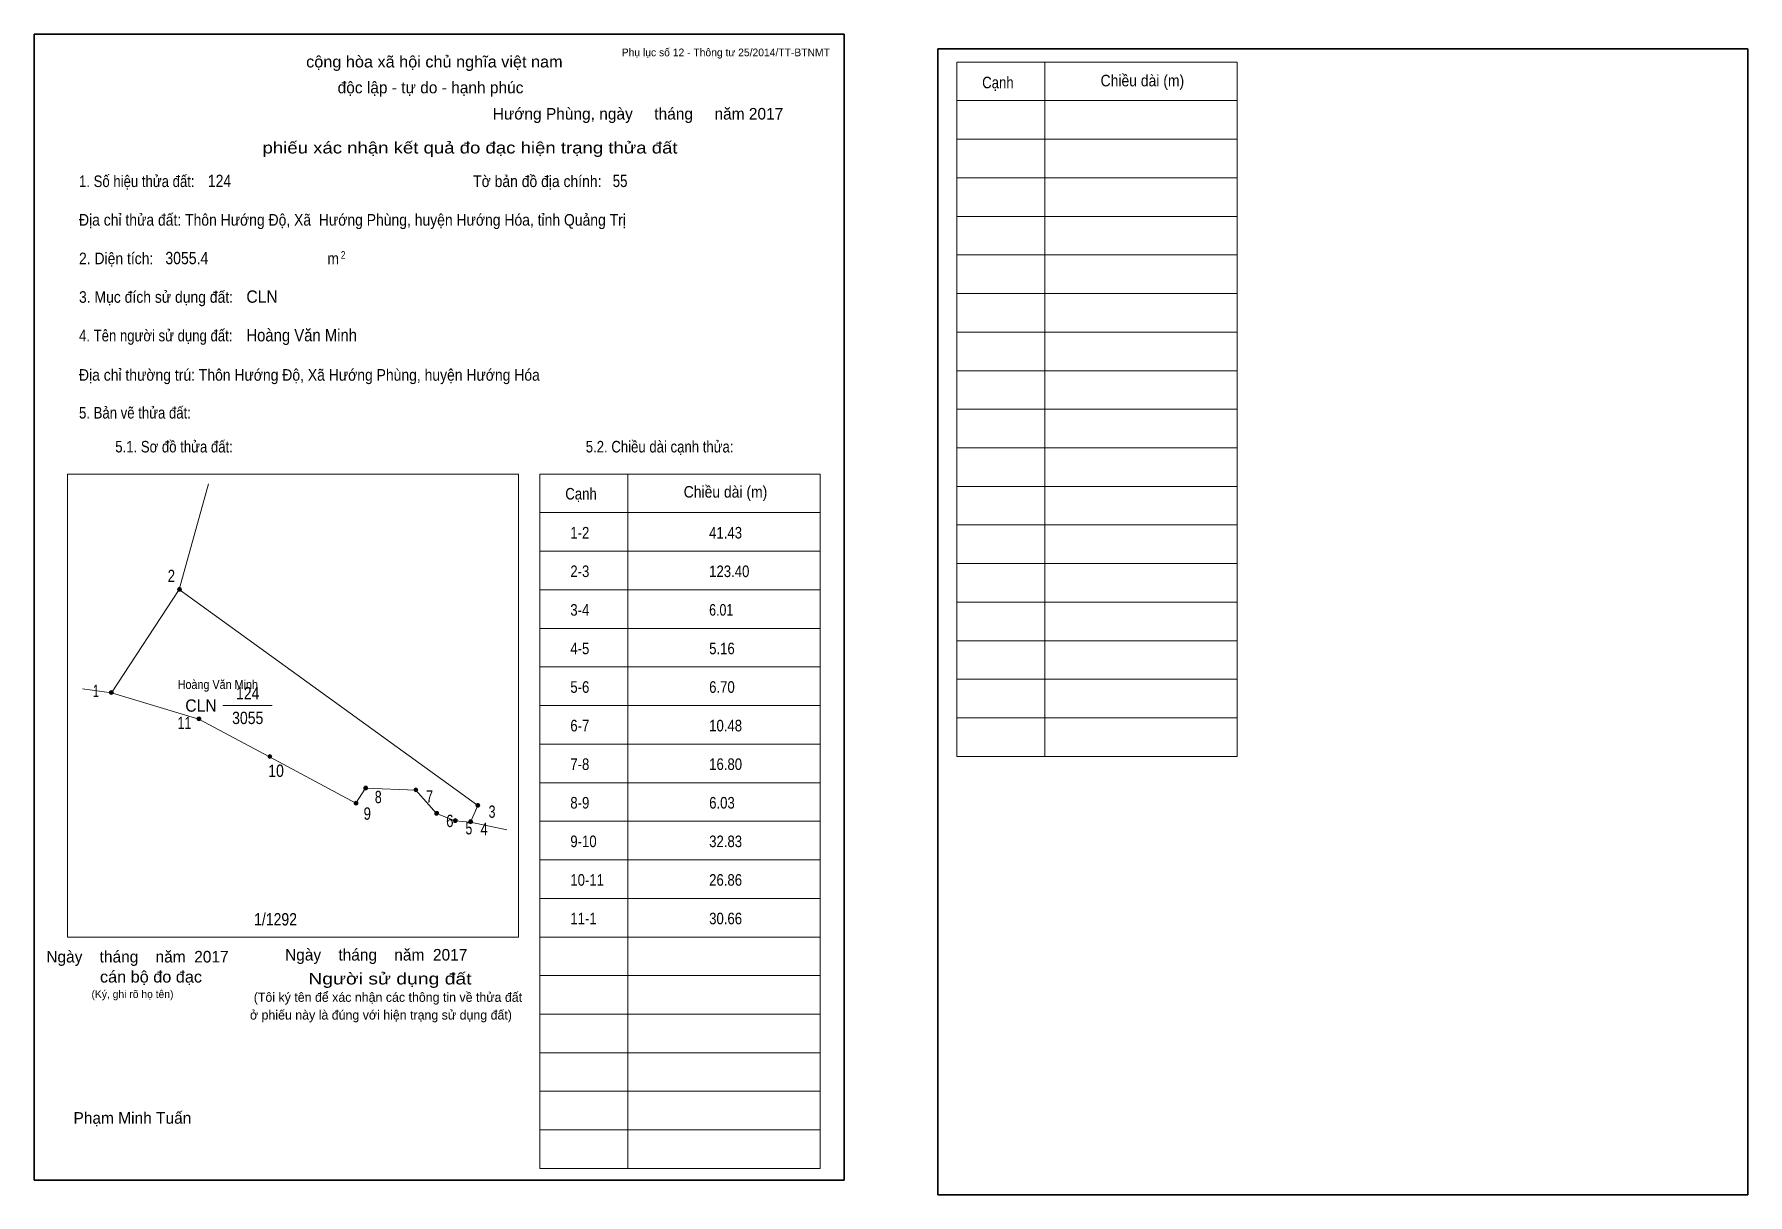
# Model space of a CAD drawing. Header units: centimetres. Extents: x 0 to 44.4, y -0.4 to 29.7.
import ezdxf
from ezdxf.enums import TextEntityAlignment as Align

# ---------------------------------------------------------------- set-up
doc = ezdxf.new("R2010")
doc.units = ezdxf.units.CM
doc.header["$LTSCALE"] = 0.12
for name, color, linetype in [('2', 7, 'Continuous'), ('30', 7, 'Continuous'), ('34', 7, 'Continuous')]:
    doc.layers.add(name, color=color, linetype=linetype)
for name, color, linetype, lineweight in [('32', 7, 'Continuous', 13), ('33', 7, 'Continuous', 13), ('6', 7, 'Continuous', 13), ('63', 7, 'Continuous', 13)]:
    doc.layers.add(name, color=color, linetype=linetype, lineweight=lineweight)

msp = doc.modelspace()

# ---------------------------------------------------------------- hatches: boundary and pattern name
at = {"layer": '32'}
for points in [[(3.8162, 15.3132, 1), (3.7162, 15.3132, 1)], [(2.0504, 12.6374, 1), (1.9504, 12.6374, 1)], [(4.3231, 11.9564, 1), (4.2231, 11.9564, 1)], [(6.157, 10.9791, 1), (6.057, 10.9791, 1)], [(8.3909, 9.7697, 1), (8.2909, 9.7697, 1)], [(8.6455, 10.1604, 1), (8.5455, 10.1604, 1)], [(9.9447, 10.1148, 1), (9.8447, 10.1148, 1)], [(10.4825, 9.5073, 1), (10.3825, 9.5073, 1)], [(10.9654, 9.3185, 1), (10.8654, 9.3185, 1)], [(11.3631, 9.2876, 1), (11.2631, 9.2876, 1)], [(11.5504, 9.7132, 1), (11.4504, 9.7132, 1)]]:
    msp.add_hatch(color=256, dxfattribs=at).paths.add_polyline_path(points)

# ---------------------------------------------------------------- linework, layer by layer
for centre in [(3.7662, 15.3132), (2.0004, 12.6374), (4.2731, 11.9564), (6.107, 10.9791), (8.3409, 9.7697), (8.5955, 10.1604), (9.8947, 10.1148), (10.4325, 9.5073), (10.9154, 9.3185), (11.3131, 9.2876), (11.5004, 9.7132)]:
    msp.add_circle(centre, 0.05, dxfattribs=at)
at = {"layer": '33'}
msp.add_line((4.89, 12.3), (6.17, 12.3), dxfattribs=at)
at = {"layer": '6'}
for p, q in [((3.76, 15.31), (4.52, 18.05)), ((2, 12.63), (3.76, 15.31)), ((1.25, 12.73), (2, 12.63)), ((10.91, 9.31), (11.31, 9.28)), ((11.31, 9.28), (12.25, 9.08))]:
    msp.add_line(p, q, dxfattribs=at)
for points in [[(11.31, 9.28), (11.5, 9.71), (3.76, 15.31)], [(2, 12.63), (4.27, 11.95), (6.1, 10.97), (8.34, 9.77), (8.59, 10.16), (9.89, 10.11), (10.43, 9.5), (10.91, 9.31)]]:
    msp.add_lwpolyline(points, dxfattribs=at)
at = {"layer": '63'}
for p, q in [((23.92, 28.98), (31.19, 28.98)), ((23.92, 10.98), (23.92, 28.98)), ((26.2, 10.98), (26.2, 28.98)), ((31.19, 10.98), (31.19, 28.98)), ((23.92, 27.98), (31.19, 27.98)), ((23.92, 26.98), (31.19, 26.98)), ((23.92, 25.98), (31.19, 25.98)), ((23.92, 24.98), (31.19, 24.98)), ((23.92, 23.98), (31.19, 23.98)), ((23.92, 22.98), (31.19, 22.98)), ((23.92, 21.98), (31.19, 21.98)), ((23.92, 20.98), (31.19, 20.98)), ((23.92, 19.98), (31.19, 19.98)), ((23.92, 18.98), (31.19, 18.98)), ((0.86, 18.3), (12.56, 18.3)), ((0.86, 6.3), (0.86, 18.3)), ((12.56, 6.3), (12.56, 18.3)), ((13.11, 18.3), (20.38, 18.3)), ((13.11, 0.3), (13.11, 18.3)), ((15.39, 0.3), (15.39, 18.3)), ((20.38, 0.3), (20.38, 18.3)), ((23.92, 17.98), (31.19, 17.98)), ((13.11, 17.3), (20.38, 17.3)), ((23.92, 16.98), (31.19, 16.98)), ((13.11, 16.3), (20.38, 16.3)), ((23.92, 15.98), (31.19, 15.98)), ((13.11, 15.3), (20.38, 15.3)), ((23.92, 14.98), (31.19, 14.98)), ((13.11, 14.3), (20.38, 14.3)), ((23.92, 13.98), (31.19, 13.98)), ((13.11, 13.3), (20.38, 13.3)), ((23.92, 12.98), (31.19, 12.98)), ((13.11, 12.3), (20.38, 12.3)), ((23.92, 11.98), (31.19, 11.98)), ((13.11, 11.3), (20.38, 11.3)), ((23.92, 10.98), (31.19, 10.98)), ((13.11, 10.3), (20.38, 10.3)), ((13.11, 9.3), (20.38, 9.3)), ((13.11, 8.3), (20.38, 8.3)), ((13.11, 7.3), (20.38, 7.3)), ((0.86, 6.3), (12.56, 6.3)), ((13.11, 6.3), (20.38, 6.3)), ((13.11, 5.3), (20.38, 5.3)), ((13.11, 4.3), (20.38, 4.3)), ((13.11, 3.3), (20.38, 3.3)), ((13.11, 2.3), (20.38, 2.3)), ((13.11, 1.3), (20.38, 1.3)), ((13.11, 0.3), (20.38, 0.3))]:
    msp.add_line(p, q, dxfattribs=at)
at = {"layer": '63', "lineweight": 35}
for points in [[(0, 0), (0, 29.7), (21, 29.7), (21, 0)], [(23.43, -0.38), (23.43, 29.32), (44.43, 29.32), (44.43, -0.38)]]:
    msp.add_lwpolyline(points, close=True, dxfattribs=at)

# ---------------------------------------------------------------- texts
at = {"layer": '2', "width": 0.9}
msp.add_text('Hoàng Văn Minh', height=0.2321, dxfattribs=at).set_placement((4.76, 12.73), align=Align.CENTER)
at = {"layer": '30'}
for s, height, width, p in [('1-2', 0.3, 0.85, (13.9, 16.63)), ('41.43', 0.3, 0.85, (17.5, 16.63)), ('2-3', 0.3, 0.85, (13.9, 15.63)), ('123.40', 0.3, 0.85, (17.5, 15.63)), ('3-4', 0.3, 0.85, (13.9, 14.63)), ('6.01', 0.3, 0.8, (17.5, 14.63)), ('4-5', 0.3, 0.85, (13.9, 13.63)), ('5.16', 0.3, 0.85, (17.5, 13.63)), ('5-6', 0.3, 0.85, (13.9, 12.63)), ('6.70', 0.3, 0.85, (17.5, 12.63)), ('6-7', 0.3, 0.85, (13.9, 11.63)), ('10.48', 0.3, 0.85, (17.5, 11.63)), ('7-8', 0.3, 0.85, (13.9, 10.63)), ('16.80', 0.3, 0.85, (17.5, 10.63)), ('8-9', 0.3, 0.85, (13.9, 9.63)), ('6.03', 0.3, 0.85, (17.5, 9.63)), ('9-10', 0.3, 0.85, (13.9, 8.63)), ('32.83', 0.3, 0.85, (17.5, 8.63)), ('10-11', 0.3, 0.85, (13.9, 7.63)), ('26.86', 0.3, 0.85, (17.5, 7.63)), ('1/1292', 0.32, 0.85, (5.7, 6.6)), ('11-1', 0.3, 0.85, (13.9, 6.63)), ('30.66', 0.3, 0.85, (17.5, 6.63))]:
    msp.add_text(s, height=height, dxfattribs=dict(at, width=width)).set_placement(p)
at = {"layer": '32'}
for s, width, p in [('2', 0.8, (3.555, 15.5)), ('1', 0.65, (1.6, 12.52)), ('11', 0.75, (3.895, 11.69)), ('10', 0.85, (6.27, 10.45)), ('8', 0.75, (8.92, 9.77)), ('7', 0.75, (10.25, 9.78)), ('9', 0.8, (8.635, 9.34)), ('6', 0.8, (10.775, 9.15)), ('3', 0.75, (11.87, 9.39)), ('5', 0.75, (11.27, 8.96)), ('4', 0.8, (11.665, 8.94))]:
    msp.add_text(s, height=0.32, dxfattribs=dict(at, width=width)).set_placement(p, align=Align.CENTER)
at = {"layer": '33', "width": 0.95}
msp.add_text('CLN', height=0.32, dxfattribs=at).set_placement((4.73, 12.14), align=Align.RIGHT)
at = {"layer": '33', "width": 0.85}
for s, p in [('124', (5.535, 12.46)), ('3055', (5.535, 11.82))]:
    msp.add_text(s, height=0.32, dxfattribs=at).set_placement(p, align=Align.CENTER)
at = {"layer": '34'}
for s, width, p in [('124', 0.85, (4.5, 25.74)), ('55', 0.8, (15, 25.74)), ('3055.4', 0.85, (3.4, 23.74)), ('CLN', 0.95, (5.5, 22.74)), ('Hoàng Văn Minh', 0.9, (5.5, 21.74))]:
    msp.add_text(s, height=0.32, dxfattribs=dict(at, width=width)).set_placement(p)
at = {"layer": '63'}
for s, height, p in [('Phụ lục số 12 - Thông tư 25/2014/TT-BTNMT', 0.2, (20.63, 29.13)), ('Ngày    tháng    năm  2017', 0.3, (5.04, 5.64)), ('Ngày    tháng    năm  2017', 0.3, (11.23, 5.69)), ('(Ký, ghi rõ họ tên)', 0.2, (3.61, 4.72))]:
    msp.add_text(s, height=height, dxfattribs=at).set_placement(p, align=Align.RIGHT)
at = {"layer": '63', "width": 1.05}
msp.add_text('cộng hòa xã hội chủ nghĩa việt nam', height=0.3, dxfattribs=at).set_placement((10.375, 28.84), align=Align.CENTER)
at = {"layer": '63'}
for s, height, p in [('độc lập - tự do - hạnh phúc', 0.3, (10.275, 28.17)), ('Hướng Phùng, ngày     tháng     năm 2017', 0.3, (15.655, 27.49)), ('(Tôi ký tên để xác nhận các thông tin về thửa đất ', 0.24, (9.215, 4.62)), ('ở phiếu này là đúng với hiện trạng sử dụng đất)', 0.24, (8.99, 4.16)), ('Phạm Minh Tuấn', 0.3, (2.545, 1.46))]:
    msp.add_text(s, height=height, dxfattribs=at).set_placement(p, align=Align.CENTER)
for s, height, width, p in [('Cạnh', 0.3, 0.85, (24.58, 28.3)), ('Chiều dài (m)', 0.3, 0.9, (27.65, 28.35)), ('1. Số hiệu thửa đất:', 0.3, 0.85, (1.16, 25.74)), ('Tờ bản đồ địa chính:', 0.3, 0.9, (11.38, 25.74)), ('Địa chỉ thửa đất: Thôn Hướng Độ, Xã  Hướng Phùng, huyện Hướng Hóa, tỉnh Quảng Trị', 0.3, 0.9, (1.16, 24.74)), ('2. Diện tích:', 0.3, 0.9, (1.16, 23.74)), ('2', 0.2, 0.8, (7.95, 23.88)), ('m', 0.3, 0.9, (7.6, 23.74)), ('3. Mục đích sử dụng đất:', 0.3, 0.9, (1.16, 22.74)), ('4. Tên người sử dụng đất:', 0.3, 0.85, (1.16, 21.74)), ('Địa chỉ thường trú: Thôn Hướng Độ, Xã Hướng Phùng, huyện Hướng Hóa', 0.3, 0.9, (1.16, 20.72)), ('5. Bản vẽ thửa đất:', 0.3, 0.85, (1.16, 19.74)), ('5.1. Sơ đồ thửa đất:', 0.3, 0.85, (2.1, 18.86)), ('5.2. Chiều dài cạnh thửa:', 0.3, 0.85, (14.3, 18.86)), ('Cạnh', 0.3, 0.85, (13.77, 17.64)), ('Chiều dài (m)', 0.3, 0.9, (16.84, 17.69))]:
    msp.add_text(s, height=height, dxfattribs=dict(at, width=width)).set_placement(p)
for s, width, p in [('phiếu xác nhận kết quả đo đạc hiện trạng thửa đất', 1.2, (16.68, 26.61)), ('cán bộ đo đạc', 1.05, (4.35, 5.12)), ('Người sử dụng đất', 1.25, (11.34, 5.07))]:
    msp.add_text(s, height=0.3, dxfattribs=dict(at, width=width)).set_placement(p, align=Align.RIGHT)

doc.saveas('drawing.dxf')
